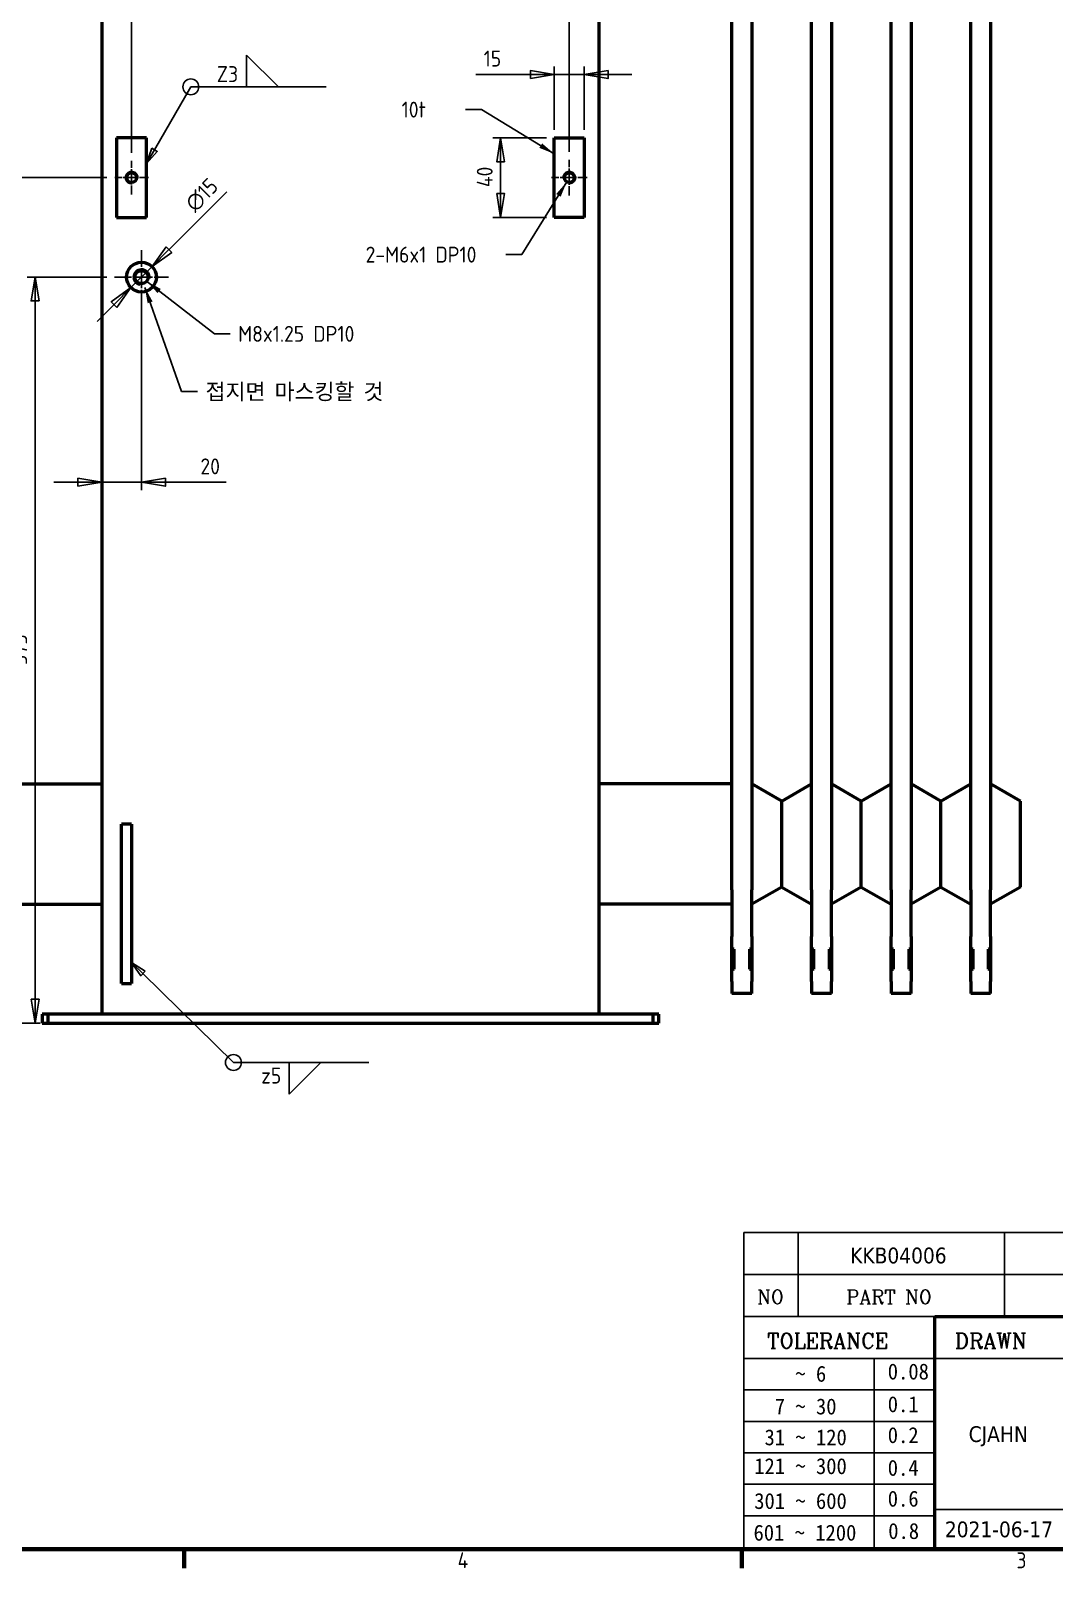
# Model space of a CAD drawing. Header units: millimetres. Extents: x 0 to 3364, y 0 to 2376.
# Drawn here: x 2166 to 2680, y 70 to 843 of the extents above; entities that cross this region are included whole.
import ezdxf
from ezdxf.enums import TextEntityAlignment as Align

# ---------------------------------------------------------------- set-up
doc = ezdxf.new("R2010")
doc.units = ezdxf.units.MM
doc.header["$LTSCALE"] = 4
doc.linetypes.add('CHAIN', pattern=[0.3543, 0.2362, -0.0295, 0.0591, -0.0295])
doc.layers.get('0').update_dxf_attribs({"lineweight": 25})
for name, color, linetype, lineweight in [('가시적인 것(ISO)', 7, 'Continuous', 50), ('가시적인 좁은 것(ISO)', 1, 'Continuous', 35), ('경계(ISO)', 7, 'Continuous', 70), ('기호(ISO)', 7, 'Continuous', 25), ('제목(ISO)', 5, 'Continuous', 50), ('중심 표식(ISO)', 1, 'Continuous', 25), ('치수(ISO)', 7, 'Continuous', 25)]:
    doc.layers.add(name, color=color, linetype=linetype, lineweight=lineweight)
doc.styles.add('HAN_291', font='')
doc.styles.add('ISO ProportionalPSTEK', font='isocp.shx')
doc.styles.add('RC_284', font='ROMANC.shx')
doc.styles.add('RC_287', font='ROMANC.shx')
doc.styles.add('텍스트 스타일359', font='tahoma.ttf')
doc.styles.get('HAN_291').set_extended_font_data('GulimChe')
doc.dimstyles.new('PSTEK', dxfattribs={"dimscale": 4, "dimtxt": 2, "dimasz": 3, "dimexe": 1, "dimexo": 1, "dimgap": 1, "dimtad": 1, "dimrnd": 1e-08, "dimdsep": 46, "dimtxsty": 'ISO ProportionalPSTEK', "dimblk": 'Filled-1', "dimcen": 0.09, "dimdle": 10, "dimclrd": 3, "dimclre": 3, "dimclrt": 1, "dimadec": 1, "dimazin": 2, "dimtfac": 1, "dimtmove": 0, "dimatfit": 3, "dimfxl": 0, "dimtolj": 1, "dimlwd": -1, "dimlwe": -1, "dimarcsym": 0})
doc.dimstyles.new('PSTEK$7', dxfattribs={"dimscale": 4, "dimtxt": 2, "dimasz": 2, "dimexe": 1, "dimexo": 1, "dimgap": 1, "dimtad": 1, "dimrnd": 1e-08, "dimdsep": 46, "dimtxsty": 'ISO ProportionalPSTEK', "dimblk": 'Filled-1', "dimcen": 0.09, "dimdle": 10, "dimclrd": 3, "dimclre": 3, "dimclrt": 1, "dimadec": 1, "dimazin": 2, "dimtfac": 1, "dimtmove": 0, "dimatfit": 3, "dimfxl": 0, "dimtolj": 1, "dimlwd": -1, "dimlwe": -1, "dimarcsym": 0})

# ---------------------------------------------------------------- blocks, each defined once
blk = doc.blocks.new('경계 Default Border')
at = {"layer": '경계(ISO)'}
for p, q in [((560.67, 20), (560.67, 17.6)), ((630.75, 20), (630.75, 17.6))]:
    blk.add_line(p, q, dxfattribs=at)
at = {"layer": '경계(ISO)', "flags": 128}
blk.add_lwpolyline([(20, 20), (20, 574), (821, 574), (821, 20), (20, 20)], dxfattribs=at)
at = {"layer": '경계(ISO)', "color": 1, "char_height": 2, "attachment_point": 7, "style": 'ISO ProportionalPSTEK'}
for s, insert in [('4', (595.02, 17.6)), ('3', (665.24, 17.58))]:
    blk.add_mtext(s, dxfattribs=dict(at, insert=insert))
blk = doc.blocks.new('제목 블록 PSTEK')
at = {"color": 180}
for p, q in [((182.48, 11.79), (182.48, 51.57)), ((182.48, 51.57), (372.48, 51.57)), ((189.27, 51.57), (189.27, 41.01)), ((215.22, 41.01), (215.22, 51.57)), ((182.48, 46.29), (372.48, 46.29)), ((182.48, 41.01), (206.45, 41.01)), ((182.48, 35.73), (206.45, 35.73)), ((198.86, 12.03), (198.86, 35.73)), ((206.45, 35.73), (372.48, 35.73)), ((182.48, 31.78), (206.45, 31.78)), ((182.48, 27.83), (206.45, 27.83)), ((182.48, 23.88), (206.45, 23.88)), ((182.48, 19.93), (206.45, 19.93)), ((182.48, 15.98), (206.45, 15.98)), ((206.45, 16.74), (255.92, 16.74)), ((182.48, 11.79), (372.48, 11.79))]:
    blk.add_line(p, q, dxfattribs=at)
at = {"color": 7, "linetype": 'Continuous', "lineweight": 25}
blk.add_line((182.48, 46.28), (231.73, 46.28), dxfattribs=at)
at = {"color": 7, "lineweight": 50}
for p, q in [((206.45, 11.79), (206.45, 41.01)), ((206.45, 41.01), (372.48, 41.01))]:
    blk.add_line(p, q, dxfattribs=at)
at = {"color": 7}
for s, height, style, p in [('NO', 1.742, 'RC_284', (184.14, 42.62)), ('PART NO', 1.742, 'RC_284', (195.34, 42.62)), (' TOLERANCE', 1.9, 'RC_287', (184.09, 37.01)), ('DRAWN', 1.9, 'RC_287', (208.98, 37.01)), ('    ~ 6', 2, 'HAN_291', (183.77, 32.82)), ('0.08', 2, 'HAN_291', (200.55, 33.1)), ('0.1', 2, 'HAN_291', (200.55, 28.99)), ('  7 ~ 30', 2, 'HAN_291', (183.77, 28.71)), ('0.2', 2, 'HAN_291', (200.55, 25.11)), (' 31 ~ 120', 2, 'HAN_291', (183.77, 24.83)), ('121 ~ 300', 2, 'HAN_291', (183.77, 21.21)), ('0.4', 2, 'HAN_291', (200.55, 21)), ('301 ~ 600', 2, 'HAN_291', (183.77, 16.83)), ('0.6', 2, 'HAN_291', (200.55, 17.12)), ('601 ~ 1200', 2, 'HAN_291', (183.68, 12.85)), ('0.8', 2, 'HAN_291', (200.61, 13.06))]:
    blk.add_text(s, height=height, dxfattribs=dict(at, style=style)).set_placement(p)
at = {"layer": '제목(ISO)', "color": 7, "style": '텍스트 스타일359'}
for tag, p in [('4._COLOR_001', (314.55, 49.58)), ('질량\\P3;_001', (349.6, 48.17)), ('부품_번호_001', (195.83, 47.69)), ('설명_001', (231.5, 47.93)), ("3._Q'TY_001", (312.71, 47.93)), ('4._COLOR_002', (323.48, 46.24)), ('1._MODEL_NAME_001', (332.11, 37.37)), ('제목_001', (335.37, 32.13)), ('부품_번호_001', (334.49, 26.81)), ('설계자_001', (210.72, 25.24)), ('점검자_001', (226.47, 25.24)), ('프로젝트_001', (271.73, 16.7)), ('작성_날짜_001', (207.73, 13.27)), ('점검_날짜_001', (224.21, 13.27)), ('시트_크기_001', (260.85, 14.84)), ('프로젝트_002', (274.37, 13.3))]:
    blk.add_attdef(tag, p, '', height=1.98, dxfattribs=at)
for tag, p in [('재질', (295.48, 48.93)), ('엔지니어링_승인자', (247.67, 26.23)), ('엔지니어링_승인_날짜', (247.67, 14.27))]:
    blk.add_attdef(tag, text='', height=1.98, dxfattribs=at).set_placement(p, align=Align.MIDDLE_CENTER)
blk = doc.blocks.new('Filled-1')
at = {"color": 0}
for p, q in [((0, 0), (-1, 0.167)), ((-1, 0.167), (-1, -0.167)), ((-1, 0), (0, 0)), ((-1, -0.167), (0, 0))]:
    blk.add_line(p, q, dxfattribs=at)
at = {"color": 0, "flags": 128}
blk.add_lwpolyline([(-1, -0.167), (0, 0), (-1, 0.167), (-1, -0.167)], dxfattribs=at)
at = {"color": 0}
blk.add_solid([(-1, -0.167), (0, 0), (-1, 0.167), (-1, -0.167)], dxfattribs=at)
blk = doc.blocks.new('*D67')
at = {"layer": 'Defpoints', "color": 0, "transparency": 16777216}
for p in [(1964.48, 769.32), (2207.74, 769.32), (2174.19, 344.32)]:
    blk.add_point(p, dxfattribs=at)
at = {"layer": '치수(ISO)', "color": 3, "transparency": 16777216}
for p, q in [((2203.74, 769.32), (1960.48, 769.32)), ((1964.48, 356.32), (1964.48, 757.32)), ((2170.19, 344.32), (1960.48, 344.32))]:
    blk.add_line(p, q, dxfattribs=at)
at = {"layer": '치수(ISO)', "color": 3, "transparency": 16777216, "xscale": 12, "yscale": 12, "zscale": 12}
for p, rotation in [((1964.48, 769.32), 90), ((1964.48, 344.32), 270)]:
    blk.add_blockref('Filled-1', p, dxfattribs=dict(at, rotation=rotation))
at = {"layer": '치수(ISO)', "color": 1, "transparency": 16777216, "insert": (1952.48, 549.05), "char_height": 8, "attachment_point": 1, "rotation": 90, "style": 'ISO ProportionalPSTEK'}
blk.add_mtext('\\A1;425', dxfattribs=at)
blk = doc.blocks.new('*D68')
at = {"layer": 'Defpoints', "color": 0, "transparency": 16777216}
for p in [(2436.19, 854.47), (2216.19, 777.77), (2436.19, 778.32)]:
    blk.add_point(p, dxfattribs=at)
at = {"layer": '치수(ISO)', "color": 3, "transparency": 16777216}
for p, q in [((2216.19, 781.77), (2216.19, 858.47)), ((2436.19, 782.32), (2436.19, 858.47)), ((2228.19, 854.47), (2424.19, 854.47))]:
    blk.add_line(p, q, dxfattribs=at)
at = {"layer": '치수(ISO)', "color": 3, "transparency": 16777216, "xscale": 12, "yscale": 12, "zscale": 12, "rotation": 180}
blk.add_blockref('Filled-1', (2216.19, 854.47), dxfattribs=at)
at = {"layer": '치수(ISO)', "color": 3, "transparency": 16777216, "xscale": 12, "yscale": 12, "zscale": 12}
blk.add_blockref('Filled-1', (2436.19, 854.47), dxfattribs=at)
at = {"layer": '치수(ISO)', "color": 1, "transparency": 16777216, "insert": (2318.89, 866.48), "char_height": 8, "attachment_point": 1, "style": 'ISO ProportionalPSTEK'}
blk.add_mtext('\\A1;220', dxfattribs=at)
blk = doc.blocks.new('*D69')
at = {"layer": 'Defpoints', "color": 0, "transparency": 16777216}
for p in [(2401.72, 789.32), (2428.69, 789.32), (2428.69, 749.32)]:
    blk.add_point(p, dxfattribs=at)
at = {"layer": '치수(ISO)', "color": 3, "transparency": 16777216}
for p, q in [((2424.69, 789.32), (2397.72, 789.32)), ((2401.72, 761.32), (2401.72, 777.32)), ((2424.69, 749.32), (2397.72, 749.32))]:
    blk.add_line(p, q, dxfattribs=at)
at = {"layer": '치수(ISO)', "color": 3, "transparency": 16777216, "xscale": 12, "yscale": 12, "zscale": 12}
for p, rotation in [((2401.72, 789.32), 90), ((2401.72, 749.32), 270)]:
    blk.add_blockref('Filled-1', p, dxfattribs=dict(at, rotation=rotation))
at = {"layer": '치수(ISO)', "color": 1, "transparency": 16777216, "insert": (2389.72, 764.51), "char_height": 8, "attachment_point": 1, "rotation": 90, "style": 'ISO ProportionalPSTEK'}
blk.add_mtext('\\A1;40', dxfattribs=at)
blk = doc.blocks.new('*D70')
at = {"layer": 'Defpoints', "color": 0, "transparency": 16777216}
for p in [(2443.69, 821.14), (2428.69, 789.32), (2443.69, 789.32)]:
    blk.add_point(p, dxfattribs=at)
at = {"layer": '치수(ISO)', "color": 3, "transparency": 16777216}
for p, q in [((2416.69, 821.14), (2389.16, 821.14)), ((2428.69, 793.32), (2428.69, 825.14)), ((2443.69, 821.14), (2428.69, 821.14)), ((2443.69, 793.32), (2443.69, 825.14)), ((2455.69, 821.14), (2467.69, 821.14))]:
    blk.add_line(p, q, dxfattribs=at)
at = {"layer": '치수(ISO)', "color": 3, "transparency": 16777216, "xscale": 12, "yscale": 12, "zscale": 12}
blk.add_blockref('Filled-1', (2428.69, 821.14), dxfattribs=at)
at = {"layer": '치수(ISO)', "color": 3, "transparency": 16777216, "xscale": 12, "yscale": 12, "zscale": 12, "rotation": 180}
blk.add_blockref('Filled-1', (2443.69, 821.14), dxfattribs=at)
at = {"layer": '치수(ISO)', "color": 1, "transparency": 16777216, "insert": (2393.16, 833.14), "char_height": 8, "attachment_point": 1, "style": 'ISO ProportionalPSTEK'}
blk.add_mtext('\\A1;15', dxfattribs=at)
blk = doc.blocks.new('*D84')
at = {"layer": 'Defpoints', "color": 0, "transparency": 16777216}
for p in [(2221.19, 711.82), (2201.19, 663.53), (2221.19, 616.18)]:
    blk.add_point(p, dxfattribs=at)
at = {"layer": '치수(ISO)', "color": 3, "transparency": 16777216}
for p, q in [((2221.19, 707.82), (2221.19, 612.18)), ((2189.19, 616.18), (2177.19, 616.18)), ((2201.19, 616.18), (2221.19, 616.18)), ((2233.19, 616.18), (2263.81, 616.18))]:
    blk.add_line(p, q, dxfattribs=at)
at = {"layer": '치수(ISO)', "color": 3, "transparency": 16777216, "xscale": 12, "yscale": 12, "zscale": 12}
blk.add_blockref('Filled-1', (2201.19, 616.18), dxfattribs=at)
at = {"layer": '치수(ISO)', "color": 3, "transparency": 16777216, "xscale": 12, "yscale": 12, "zscale": 12, "rotation": 180}
blk.add_blockref('Filled-1', (2221.19, 616.18), dxfattribs=at)
at = {"layer": '치수(ISO)', "color": 1, "transparency": 16777216, "insert": (2250.8, 628.18), "char_height": 8, "attachment_point": 1, "style": 'ISO ProportionalPSTEK'}
blk.add_mtext('\\A1;20', dxfattribs=at)
blk = doc.blocks.new('*D85')
at = {"layer": 'Defpoints', "color": 0, "transparency": 16777216}
for p in [(2207.69, 719.32), (2167.69, 344.32), (2171.19, 344.32)]:
    blk.add_point(p, dxfattribs=at)
at = {"layer": '치수(ISO)', "color": 3, "transparency": 16777216}
for p, q in [((2203.69, 719.32), (2163.69, 719.32)), ((2167.69, 707.32), (2167.69, 356.32))]:
    blk.add_line(p, q, dxfattribs=at)
at = {"layer": '치수(ISO)', "color": 3, "transparency": 16777216, "xscale": 12, "yscale": 12, "zscale": 12}
for p, rotation in [((2167.69, 719.32), 90), ((2167.69, 344.32), 270)]:
    blk.add_blockref('Filled-1', p, dxfattribs=dict(at, rotation=rotation))
at = {"layer": '치수(ISO)', "color": 1, "transparency": 16777216, "insert": (2155.69, 524.45), "char_height": 8, "attachment_point": 1, "rotation": 90, "style": 'ISO ProportionalPSTEK'}
blk.add_mtext('\\A1;375', dxfattribs=at)
blk = doc.blocks.new('*D86')
at = {"layer": 'Defpoints', "color": 0, "transparency": 16777216}
for p in [(2226.5, 724.62), (2215.89, 714.01)]:
    blk.add_point(p, dxfattribs=at)
at = {"layer": '치수(ISO)', "color": 3, "transparency": 16777216}
for p, q in [((2234.98, 733.1), (2264, 762.12)), ((2215.89, 714.01), (2226.5, 724.62)), ((2207.41, 705.53), (2198.92, 697.04))]:
    blk.add_line(p, q, dxfattribs=at)
at = {"layer": '치수(ISO)', "color": 3, "transparency": 16777216, "xscale": 12, "yscale": 12, "zscale": 12}
for p, rotation in [((2226.5, 724.62), 224.9999999999902), ((2215.89, 714.01), 44.99999999999017)]:
    blk.add_blockref('Filled-1', p, dxfattribs=dict(at, rotation=rotation))
at = {"layer": '치수(ISO)', "color": 1, "transparency": 16777216, "insert": (2242.27, 757.36), "char_height": 8, "attachment_point": 1, "rotation": 45, "style": 'ISO ProportionalPSTEK'}
blk.add_mtext('\\A1;∅15', dxfattribs=at)

msp = doc.modelspace()

# ---------------------------------------------------------------- linework, layer by layer
at = {"layer": '가시적인 것(ISO)'}
for p, q in [((2201.1943, 1198.316), (2201.1943, 348.816)), ((2451.1943, 348.816), (2451.1943, 1198.316)), ((2517.9943, 411.35), (2517.9943, 1057.2819)), ((2527.9943, 1057.2819), (2527.9943, 411.35)), ((2557.9943, 411.35), (2557.9943, 1057.2819)), ((2567.9943, 1057.2819), (2567.9943, 411.35)), ((2597.9943, 411.35), (2597.9943, 1057.2819)), ((2607.9943, 1057.2819), (2607.9943, 411.35)), ((2637.9943, 411.35), (2637.9943, 1057.2819)), ((2647.9943, 1057.2819), (2647.9943, 411.35)), ((2208.6943, 789.316), (2208.6943, 749.316)), ((2223.6943, 789.316), (2208.6943, 789.316)), ((2223.6943, 749.316), (2223.6943, 789.316)), ((2428.6943, 789.316), (2443.6943, 789.316)), ((2428.6943, 749.316), (2428.6943, 789.316)), ((2443.6943, 789.316), (2443.6943, 749.316)), ((2208.6943, 749.316), (2223.6943, 749.316)), ((2443.6943, 749.316), (2428.6943, 749.316)), ((2134.3943, 464.566), (2201.1943, 464.566)), ((2517.9943, 464.566), (2451.1943, 464.566)), ((2542.9943, 455.9057), (2527.9943, 464.566)), ((2542.9943, 455.9057), (2557.9943, 464.566)), ((2582.9943, 455.9057), (2567.9943, 464.566)), ((2582.9943, 455.9057), (2597.9943, 464.566)), ((2622.9943, 455.9057), (2607.9943, 464.566)), ((2622.9943, 455.9057), (2637.9943, 464.566)), ((2662.9943, 455.9057), (2647.9943, 464.566)), ((2542.9943, 412.7262), (2542.9943, 455.9057)), ((2582.9943, 412.7262), (2582.9943, 455.9057)), ((2622.9943, 412.7262), (2622.9943, 455.9057)), ((2662.9943, 412.7262), (2662.9943, 455.9057)), ((2216.1943, 444.316), (2211.1943, 444.316)), ((2211.1943, 441.316), (2211.1943, 444.316)), ((2211.1943, 367.316), (2211.1943, 441.316)), ((2216.1943, 444.316), (2216.1943, 441.316)), ((2216.1943, 441.316), (2216.1943, 367.316)), ((2517.9943, 411.35), (2517.9943, 387.8577)), ((2542.9943, 412.7262), (2527.9943, 404.066)), ((2527.9943, 387.8577), (2527.9943, 411.35)), ((2542.9943, 412.7262), (2557.9943, 404.066)), ((2557.9943, 411.35), (2557.9943, 387.8577)), ((2582.9943, 412.7262), (2567.9943, 404.066)), ((2567.9943, 387.8577), (2567.9943, 411.35)), ((2582.9943, 412.7262), (2597.9943, 404.066)), ((2597.9943, 411.35), (2597.9943, 387.8577)), ((2622.9943, 412.7262), (2607.9943, 404.066)), ((2607.9943, 387.8577), (2607.9943, 411.35)), ((2622.9943, 412.7262), (2637.9943, 404.066)), ((2637.9943, 411.35), (2637.9943, 387.8577)), ((2662.9943, 412.7262), (2647.9943, 404.066)), ((2647.9943, 387.8577), (2647.9943, 411.35)), ((2134.3943, 404.066), (2201.1943, 404.066)), ((2517.9943, 404.066), (2451.1943, 404.066)), ((2517.9943, 382.0158), (2517.9943, 387.8577)), ((2527.9943, 387.8577), (2527.9943, 382.0158)), ((2557.9943, 382.0158), (2557.9943, 387.8577)), ((2567.9943, 387.8577), (2567.9943, 382.0158)), ((2597.9943, 382.0158), (2597.9943, 387.8577)), ((2607.9943, 387.8577), (2607.9943, 382.0158)), ((2637.9943, 382.0158), (2637.9943, 387.8577)), ((2647.9943, 387.8577), (2647.9943, 382.0158)), ((2517.9943, 382.0158), (2518.9943, 381.5821)), ((2517.9943, 371.0967), (2517.9943, 382.0158)), ((2518.9943, 381.5821), (2518.9943, 371.5305)), ((2526.9943, 381.5821), (2527.9943, 382.0158)), ((2526.9943, 371.5305), (2526.9943, 381.5821)), ((2527.9943, 382.0158), (2527.9943, 371.0967)), ((2557.9943, 382.0158), (2558.9943, 381.5821)), ((2557.9943, 371.0967), (2557.9943, 382.0158)), ((2558.9943, 381.5821), (2558.9943, 371.5305)), ((2566.9943, 381.5821), (2567.9943, 382.0158)), ((2566.9943, 371.5305), (2566.9943, 381.5821)), ((2567.9943, 382.0158), (2567.9943, 371.0967)), ((2597.9943, 382.0158), (2598.9943, 381.5821)), ((2597.9943, 371.0967), (2597.9943, 382.0158)), ((2598.9943, 381.5821), (2598.9943, 371.5305)), ((2606.9943, 381.5821), (2607.9943, 382.0158)), ((2606.9943, 371.5305), (2606.9943, 381.5821)), ((2607.9943, 382.0158), (2607.9943, 371.0967)), ((2637.9943, 382.0158), (2638.9943, 381.5821)), ((2637.9943, 371.0967), (2637.9943, 382.0158)), ((2638.9943, 381.5821), (2638.9943, 371.5305)), ((2646.9943, 381.5821), (2647.9943, 382.0158)), ((2646.9943, 371.5305), (2646.9943, 381.5821)), ((2647.9943, 382.0158), (2647.9943, 371.0967)), ((2518.9943, 371.5305), (2517.9943, 371.0967)), ((2517.9943, 365.3467), (2517.9943, 371.0967)), ((2527.9943, 371.0967), (2526.9943, 371.5305)), ((2527.9943, 371.0967), (2527.9943, 365.3467)), ((2558.9943, 371.5305), (2557.9943, 371.0967)), ((2557.9943, 365.3467), (2557.9943, 371.0967)), ((2567.9943, 371.0967), (2566.9943, 371.5305)), ((2567.9943, 371.0967), (2567.9943, 365.3467)), ((2598.9943, 371.5305), (2597.9943, 371.0967)), ((2597.9943, 365.3467), (2597.9943, 371.0967)), ((2607.9943, 371.0967), (2606.9943, 371.5305)), ((2607.9943, 371.0967), (2607.9943, 365.3467)), ((2638.9943, 371.5305), (2637.9943, 371.0967)), ((2637.9943, 365.3467), (2637.9943, 371.0967)), ((2647.9943, 371.0967), (2646.9943, 371.5305)), ((2647.9943, 371.0967), (2647.9943, 365.3467)), ((2211.1943, 364.316), (2211.1943, 367.316)), ((2211.1943, 364.316), (2216.1943, 364.316)), ((2216.1943, 367.316), (2216.1943, 364.316)), ((2517.9943, 365.3467), (2517.9943, 359.316)), ((2527.9943, 359.316), (2527.9943, 365.3467)), ((2557.9943, 365.3467), (2557.9943, 359.316)), ((2567.9943, 359.316), (2567.9943, 365.3467)), ((2597.9943, 365.3467), (2597.9943, 359.316)), ((2607.9943, 359.316), (2607.9943, 365.3467)), ((2637.9943, 365.3467), (2637.9943, 359.316)), ((2647.9943, 359.316), (2647.9943, 365.3467)), ((2527.9943, 359.316), (2517.9943, 359.316)), ((2567.9943, 359.316), (2557.9943, 359.316)), ((2607.9943, 359.316), (2597.9943, 359.316)), ((2647.9943, 359.316), (2637.9943, 359.316)), ((2174.1943, 348.816), (2171.1943, 348.816)), ((2171.1943, 348.816), (2171.1943, 344.316)), ((2174.1943, 344.316), (2174.1943, 348.816)), ((2478.1943, 348.816), (2174.1943, 348.816)), ((2481.1943, 348.816), (2478.1943, 348.816)), ((2478.1943, 348.816), (2478.1943, 344.316)), ((2481.1943, 344.316), (2481.1943, 348.816)), ((2171.1943, 344.316), (2174.1943, 344.316)), ((2174.1943, 344.316), (2478.1943, 344.316)), ((2478.1943, 344.316), (2481.1943, 344.316))]:
    msp.add_line(p, q, dxfattribs=at)
for centre, radius in [((2216.1943, 769.316), 2.4585), ((2436.1943, 769.316), 2.4585), ((2221.1943, 719.316), 7.5), ((2221.1943, 719.316), 3.3235)]:
    msp.add_circle(centre, radius, dxfattribs=at)
at = {"layer": '가시적인 좁은 것(ISO)'}
for centre, radius, start, end in [((2216.1943, 769.316), 3, 350, 260), ((2436.1943, 769.316), 3, 280, 190), ((2221.1943, 719.316), 4, 350, 260)]:
    msp.add_arc(centre, radius, start, end, dxfattribs=at)
at = {"layer": '기호(ISO)'}
for p, q in [((2289.973, 814.9374), (2273.973, 830.9374)), ((2273.973, 830.9374), (2273.973, 814.9374)), ((2273.973, 814.9374), (2289.973, 814.9374)), ((2295.4063, 324.5556), (2311.4063, 324.5556)), ((2311.4063, 324.5556), (2295.4063, 308.5556)), ((2295.4063, 308.5556), (2295.4063, 324.5556))]:
    msp.add_line(p, q, dxfattribs=at)
at = {"layer": '기호(ISO)', "color": 3}
for p, q in [((2227.6943, 783.2778), (2245.973, 814.9374)), ((2245.973, 814.9374), (2313.973, 814.9374)), ((2226.3086, 784.0778), (2223.6943, 776.3496)), ((2227.6943, 783.2778), (2223.6943, 776.3496)), ((2223.6943, 776.3496), (2229.0799, 782.4778)), ((2229.0799, 782.4778), (2226.3086, 784.0778)), ((2221.8999, 369.2806), (2216.1943, 374.8883)), ((2223.0214, 370.4217), (2216.1943, 374.8883)), ((2216.1943, 374.8883), (2220.7784, 368.1395)), ((2220.7784, 368.1395), (2223.0214, 370.4217)), ((2221.8999, 369.2806), (2267.4063, 324.5556)), ((2267.4063, 324.5556), (2335.4063, 324.5556))]:
    msp.add_line(p, q, dxfattribs=at)
at = {"layer": '기호(ISO)', "color": 3, "flags": 128}
for points in [[(2226.3086, 784.0778), (2223.6943, 776.3496), (2229.0799, 782.4777), (2226.3086, 784.0778)], [(2223.0214, 370.4217), (2216.1943, 374.8883), (2220.7784, 368.1395), (2223.0214, 370.4217)]]:
    msp.add_lwpolyline(points, dxfattribs=at)
at = {"layer": '기호(ISO)'}
for centre in [(2245.973, 814.9374), (2267.4063, 324.5556)]:
    msp.add_circle(centre, 4, dxfattribs=at)
at = {"layer": '기호(ISO)', "color": 3}
for points in [[(2226.3086, 784.0778), (2223.6943, 776.3496), (2229.0799, 782.4777), (2226.3086, 784.0778)], [(2223.0214, 370.4217), (2216.1943, 374.8883), (2220.7784, 368.1395), (2223.0214, 370.4217)]]:
    msp.add_solid(points, dxfattribs=at)
at = {"layer": '중심 표식(ISO)', "linetype": 'CHAIN', "ltscale": 4.699474}
for p, q in [((2216.1943, 760.8575), (2216.1943, 777.7745)), ((2224.6528, 769.316), (2207.7358, 769.316))]:
    msp.add_line(p, q, dxfattribs=at)
at = {"layer": '중심 표식(ISO)', "linetype": 'CHAIN', "ltscale": 5.000333}
for p, q in [((2436.1943, 760.316), (2436.1943, 778.316)), ((2445.1943, 769.316), (2427.1943, 769.316))]:
    msp.add_line(p, q, dxfattribs=at)
at = {"layer": '중심 표식(ISO)', "linetype": 'CHAIN', "ltscale": 7.50055}
for p, q in [((2221.1943, 705.816), (2221.1943, 732.816)), ((2234.6943, 719.316), (2207.6943, 719.316))]:
    msp.add_line(p, q, dxfattribs=at)

# ---------------------------------------------------------------- block references
at = {"xscale": 4, "yscale": 4, "zscale": 4}
msp.add_blockref('경계 Default Border', (0, 0), dxfattribs=at)
ref = msp.add_blockref('제목 블록 PSTEK', (1794.0968, 32.836), dxfattribs=dict(xscale=4, yscale=4, zscale=4))
ref.add_attrib('설계자_001', 'CJAHN', (2636.9625, 133.8024), dxfattribs={"layer": '제목(ISO)', "color": 7, "height": 7.9322, "style": '텍스트 스타일359'})
ref.add_attrib('작성_날짜_001', '2021-06-17', (2625.0002, 85.9339), dxfattribs={"layer": '제목(ISO)', "color": 7, "height": 7.9322, "style": '텍스트 스타일359'})
ref.add_attrib('부품_번호_001', 'KKB04006', (2577.4268, 223.5927), dxfattribs={"layer": '제목(ISO)', "color": 7, "height": 7.9322, "style": '텍스트 스타일359'})

# ---------------------------------------------------------------- texts
at = {"layer": '기호(ISO)', "color": 1, "char_height": 8, "style": 'ISO ProportionalPSTEK'}
for s, insert, attachment_point in [('Z3', (2259.0269, 817.3374), 7), ('{\\fISOCP|b0|i0;\\H8.0000;10t}', (2364.1066, 807.4992), 3), ('z5', (2281.3341, 313.984), 7)]:
    msp.add_mtext(s, dxfattribs=dict(at, insert=insert, attachment_point=attachment_point))
at = {"layer": '기호(ISO)', "color": 1, "char_height": 8, "attachment_point": 1, "line_spacing_factor": 0.35, "style": 'ISO ProportionalPSTEK'}
for s, insert, width in [('{2-M6x1 DP10}', (2333.8391, 734.6046), 66.460166), ('{M8x1.25 DP10}', (2269.7968, 694.7928), 69.147082)]:
    msp.add_mtext(s, dxfattribs=dict(at, insert=insert, width=width))
at = {"layer": '기호(ISO)', "color": 1, "insert": (2253.372, 665.7606), "char_height": 8.0000001, "width": 92.114527, "attachment_point": 1, "style": 'ISO ProportionalPSTEK'}
msp.add_mtext('{\\fSystem|b0|i0;\\H8.0000;접지면\\fISOCP|b0|i0;\\H8.0000; \\fSystem|b0|i0;\\H8.0000;마스킹할\\fISOCP|b0|i0;\\H8.0000; \\fSystem|b0|i0;\\H8.0000;것}', dxfattribs=at)

# ---------------------------------------------------------------- dimensions: what is measured, and where the dimension line sits
at = {"layer": '치수(ISO)', "color": 3}
for base, p1, p2, override, picture, middle in [((2436.1943, 854.4736), (2216.1943, 777.7745), (2436.1943, 778.316), {"dimdec": 2, "dimtp": 0, "dimtm": 0, "dimtdec": 2, "dimtofl": 0, "dimatfit": 1}, '*D68', (2326.1943, 854.4736)), ((2443.6943, 821.1402), (2428.6943, 789.316), (2443.6943, 789.316), {"dimdec": 2, "dimtp": 0, "dimtm": 0, "dimtdec": 2, "dimtofl": 1, "dimatfit": 1}, '*D70', (2396.9286, 821.1402))]:
    dim = msp.add_linear_dim(base=base, p1=p1, p2=p2, dimstyle='PSTEK', override=override, dxfattribs=at)
    dim.commit()
    dim.dimension.update_dxf_attribs({"geometry": picture, "text_midpoint": middle, "dimtype": 160})
for base, p1, p2, angle, override, picture, middle in [((2401.7242, 789.316), (2428.6943, 749.316), (2428.6943, 789.316), 90, {"dimdec": 2, "dimtp": 0, "dimtm": 0, "dimtdec": 2, "dimtofl": 0, "dimatfit": 1}, '*D69', (2401.7242, 769.316)), ((1964.4766, 769.316), (2174.1943, 344.316), (2207.7358, 769.316), 270, {"dimdec": 2, "dimtp": 0, "dimtm": 0, "dimtdec": 2, "dimtofl": 0, "dimatfit": 1}, '*D67', (1964.4766, 556.816)), ((2167.6943, 344.316), (2207.6943, 719.316), (2171.1943, 344.316), 90, {"dimdec": 2, "dimse2": 1, "dimtp": 0, "dimtm": 0, "dimtdec": 2, "dimtofl": 0, "dimatfit": 1}, '*D85', (2167.6943, 531.816)), ((2221.1943, 616.1763), (2201.1943, 663.5325), (2221.1943, 711.816), 180, {"dimdec": 2, "dimse1": 1, "dimtp": 0, "dimtm": 0, "dimtdec": 2, "dimtofl": 1, "dimatfit": 1}, '*D84', (2255.3075, 616.1763))]:
    dim = msp.add_linear_dim(base=base, p1=p1, p2=p2, angle=angle, dimstyle='PSTEK', override=override, dxfattribs=at)
    dim.commit()
    dim.dimension.update_dxf_attribs({"geometry": picture, "text_midpoint": middle, "dimtype": 160})
dim = msp.add_diameter_dim_2p(p1=(2215.891, 714.0127), p2=(2226.4976, 724.6193), dimstyle='PSTEK', override={"dimdec": 2, "dimlfac": 1, "dimtp": 0, "dimtm": 0, "dimtdec": 2, "dimatfit": 2}, dxfattribs=at)
dim.commit()
dim.dimension.update_dxf_attribs({"geometry": '*D86', "text_midpoint": (2255.9595, 754.0812), "dimtype": 163})

# ---------------------------------------------------------------- leaders
at = {"layer": '기호(ISO)', "color": 3, "annotation_type": 0, "has_hookline": 1}
for points, hookline_direction, text_width in [([(2428.6943, 781.2261), (2392.1161, 803.4992), (2384.1161, 803.4992)], 1, 13.3896), ([(2434.965, 767.1869), (2412.2993, 730.6046), (2404.2993, 730.6046)], 1, 57.0094), ([(2222.8459, 714.1542), (2241.372, 661.7606), (2249.372, 661.7606)], 0, 91.6943), ([(2223.7741, 717.2207), (2257.7968, 690.7928), (2265.7968, 690.7928)], 0, 59.2063)]:
    msp.add_leader(points, dimstyle='PSTEK$7', override={"dimtad": 0}, dxfattribs=dict(at, hookline_direction=hookline_direction, text_width=text_width))

doc.saveas('drawing.dxf')
